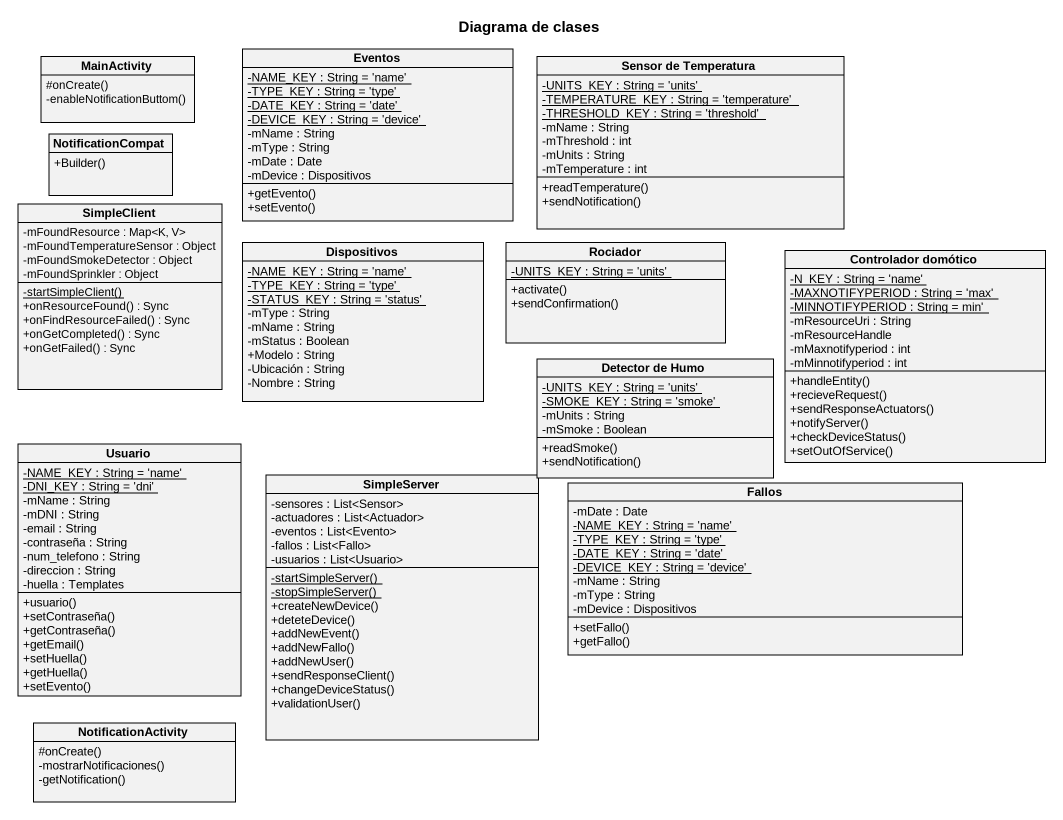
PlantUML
@startuml
title Diagrama de clases
hide circle
hide empty members
skinparam classAttributeIconSize 0
class MainActivity {
  #onCreate()
  -enableNotificationButtom()
}
class Eventos {
  {static} -NAME_KEY : String = 'name'
  {static} -TYPE_KEY : String = 'type'
  {static} -DATE_KEY : String = 'date'
  {static} -DEVICE_KEY : String = 'device'
  -mName : String
  -mType : String
  -mDate : Date
  -mDevice : Dispositivos
  +getEvento()
  +setEvento()
}
class "Sensor de Temperatura" as Sensor_de_Temperatura {
  {static} -UNITS_KEY : String = 'units'
  {static} -TEMPERATURE_KEY : String = 'temperature'
  {static} -THRESHOLD_KEY : String = 'threshold'
  -mName : String
  -mThreshold : int
  -mUnits : String
  -mTemperature : int
  +readTemperature()
  +sendNotification()
}
class NotificationCompat {
  +Builder()
}
class SimpleClient {
  -mFoundResource : Map<K, V>
  -mFoundTemperatureSensor : Object
  -mFoundSmokeDetector : Object
  -mFoundSprinkler : Object
  {static} -startSimpleClient()
  +onResourceFound() : Sync
  +onFindResourceFailed() : Sync
  +onGetCompleted() : Sync
  +onGetFailed() : Sync
}
class Dispositivos {
  {static} -NAME_KEY : String = 'name'
  {static} -TYPE_KEY : String = 'type'
  {static} -STATUS_KEY : String = 'status'
  -mType : String
  -mName : String
  -mStatus : Boolean
  +Modelo : String
  -Ubicación : String
  -Nombre : String
}
class Rociador {
  {static} -UNITS_KEY : String = 'units'
  +activate()
  +sendConfirmation()
}
class "Controlador domótico" as Controlador_domótico {
  {static} -N_KEY : String = 'name'
  {static} -MAXNOTIFYPERIOD : String = 'max'
  {static} -MINNOTIFYPERIOD : String = min'
  -mResourceUri : String
  -mResourceHandle
  -mMaxnotifyperiod : int
  -mMinnotifyperiod : int
  +handleEntity()
  +recieveRequest()
  +sendResponseActuators()
  +notifyServer()
  +checkDeviceStatus()
  +setOutOfService()
}
class "Detector de Humo" as Detector_de_Humo {
  {static} -UNITS_KEY : String = 'units'
  {static} -SMOKE_KEY : String = 'smoke'
  -mUnits : String
  -mSmoke : Boolean
  +readSmoke()
  +sendNotification()
}
class Usuario {
  {static} -NAME_KEY : String = 'name'
  {static} -DNI_KEY : String = 'dni'
  -mName : String
  -mDNI : String
  -email : String
  -contraseña : String
  -num_telefono : String
  -direccion : String
  -huella : Templates
  +usuario()
  +setContraseña()
  +getContraseña()
  +getEmail()
  +setHuella()
  +getHuella()
  +setEvento()
}
class SimpleServer {
  -sensores : List<Sensor>
  -actuadores : List<Actuador>
  -eventos : List<Evento>
  -fallos : List<Fallo>
  -usuarios : List<Usuario>
  {static} -startSimpleServer()
  {static} -stopSimpleServer()
  +createNewDevice()
  +deteteDevice()
  +addNewEvent()
  +addNewFallo()
  +addNewUser()
  +sendResponseClient()
  +changeDeviceStatus()
  +validationUser()
}
class Fallos {
  -mDate : Date
  {static} -NAME_KEY : String = 'name'
  {static} -TYPE_KEY : String = 'type'
  {static} -DATE_KEY : String = 'date'
  {static} -DEVICE_KEY : String = 'device'
  -mName : String
  -mType : String
  -mDevice : Dispositivos
  +setFallo()
  +getFallo()
}
class NotificationActivity {
  #onCreate()
  -mostrarNotificaciones()
  -getNotification()
}
@enduml
